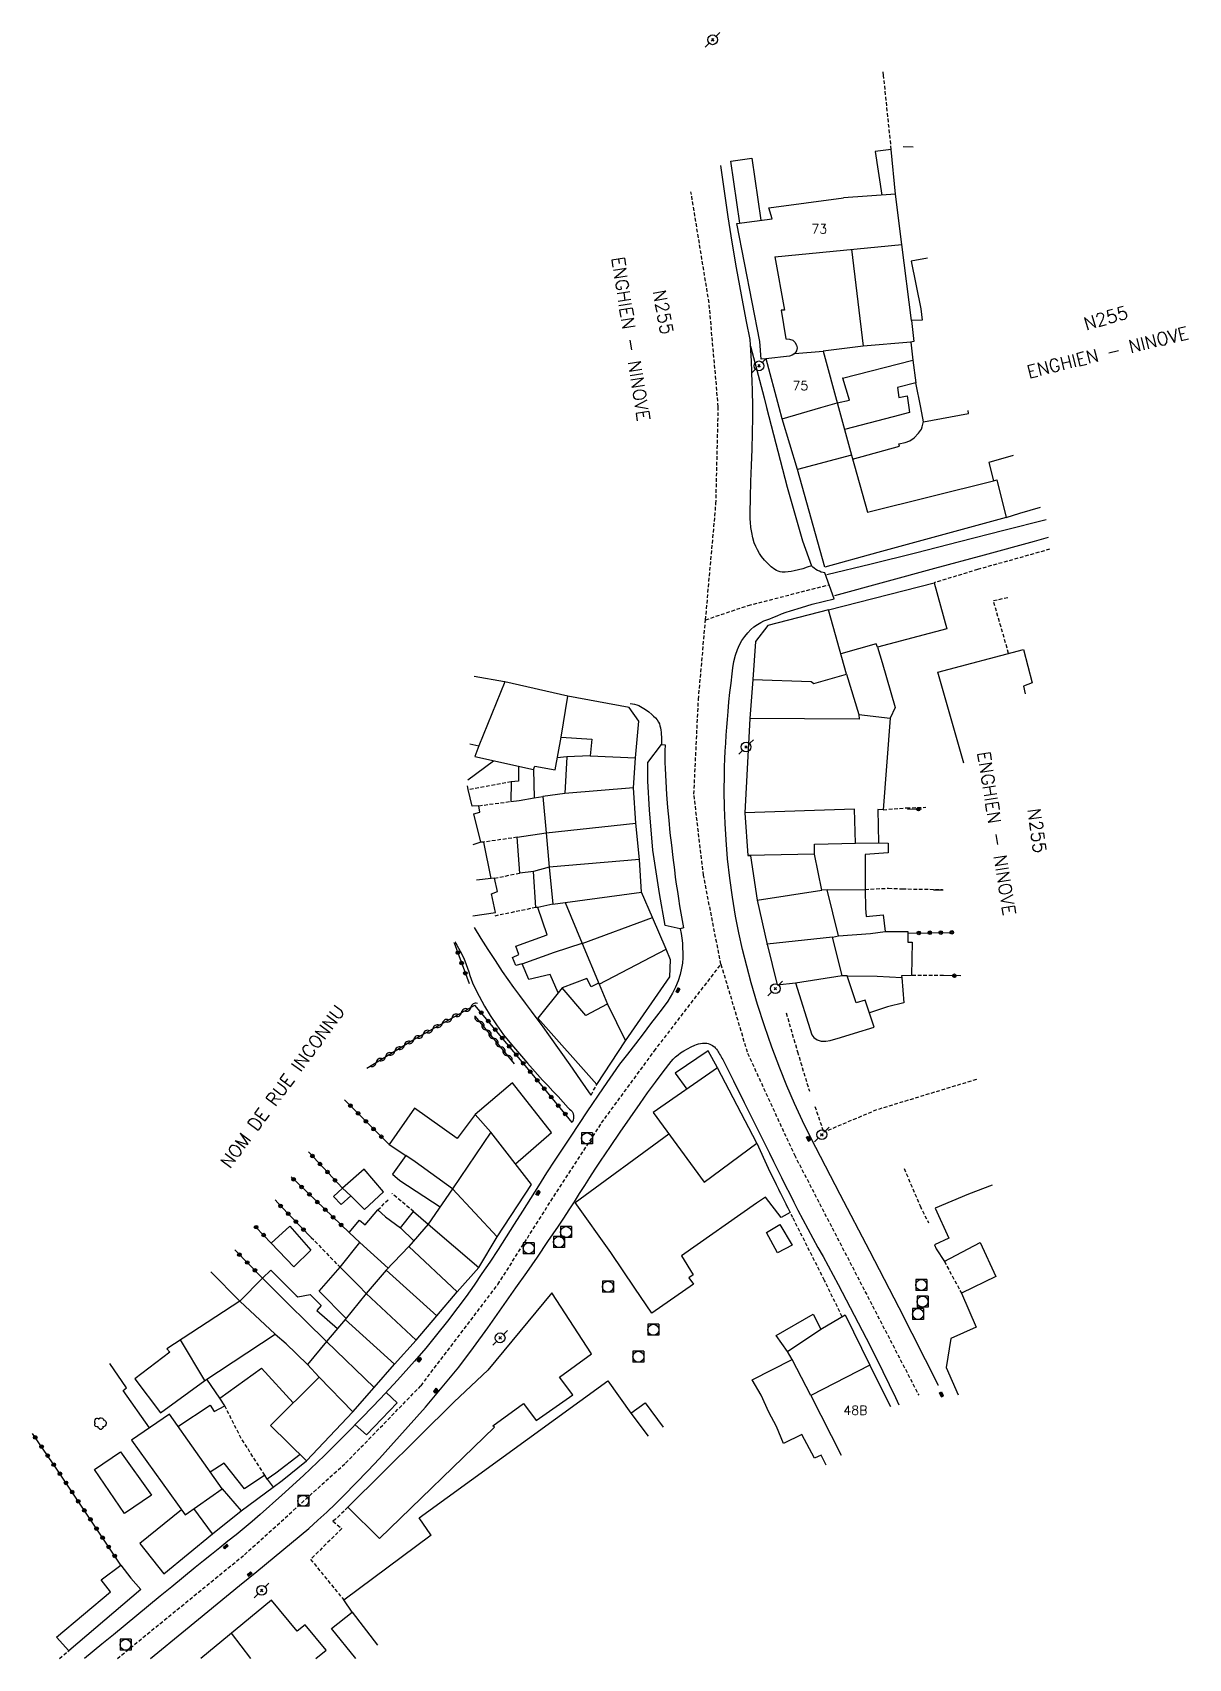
# Model space of a CAD drawing. Header units: millimetres. Extents: x 126393 to 127000, y 154000 to 154456.
# Drawn here: x 126392.5 to 126550.5, y 154000 to 154222.3 of the extents above; entities that cross this region are included whole.
import ezdxf
from ezdxf.enums import TextEntityAlignment as Align

# ---------------------------------------------------------------- set-up
doc = ezdxf.new("R2010")
doc.units = ezdxf.units.MM
doc.linetypes.add('DASHED', pattern=[0.75, 0.5, -0.25])
doc.layers.get('0').update_dxf_attribs({"linetype": 'CONTINUOUS'})
for name, color, linetype in [('W0001', 6, 'DASHED'), ('W0006', 2, 'CONTINUOUS'), ('W0008', 7, 'CONTINUOUS'), ('W0014', 7, 'CONTINUOUS'), ('W0017', 7, 'CONTINUOUS'), ('W0101', 7, 'CONTINUOUS'), ('W0104', 1, 'CONTINUOUS'), ('W0112', 1, 'DASHED'), ('W0300', 7, 'CONTINUOUS'), ('W0310', 3, 'CONTINUOUS'), ('W0323', 7, 'CONTINUOUS'), ('W0401', 7, 'CONTINUOUS'), ('W0420', 7, 'CONTINUOUS'), ('W0473', 7, 'CONTINUOUS'), ('W0515', 5, 'CONTINUOUS'), ('W0989', 7, 'CONTINUOUS'), ('W0990', 7, 'CONTINUOUS'), ('W0991', 7, 'CONTINUOUS'), ('W1102', 7, 'CONTINUOUS')]:
    doc.layers.add(name, color=color, linetype=linetype)
doc.styles.get("Standard").update_dxf_attribs({"font": 'romans.shx', "width": 0.85})

# ---------------------------------------------------------------- blocks, each defined once
blk = doc.blocks.new('T473')
for p, q in [((-0.166667, 0.166667), (0.166667, -0.166667)), ((-0.166667, -0.166667), (0.166667, 0.166667)), ((0.500001, 0.500001), (1.000002, 1.000002)), ((-1.000002, -1.000002), (-0.500001, -0.500001))]:
    blk.add_line(p, q)
blk.add_ellipse((0, 0), major_axis=(0.471405, 0.471405), ratio=1, start_param=5.4977871438, end_param=11.780972451)
blk = doc.blocks.new('T420')
for p, q in [((0.75, 0.75), (-0.75, 0.75)), ((-0.75, 0.75), (-0.75, -0.75)), ((0.75, 0.75), (0.75, -0.75)), ((0.75, -0.75), (-0.75, -0.75))]:
    blk.add_line(p, q)
blk.add_ellipse((0, 0), major_axis=(-0.53, 0.53), ratio=1, start_param=3.926991, end_param=10.210176)
blk = doc.blocks.new('T401')
for p, q in [((-0.3, 0.3), (0, 0.3)), ((-0.3, -0.25), (-0.3, 0.3)), ((-0.3, 0.15), (0, 0.15)), ((-0.3, 0), (0, 0)), ((0, 0.3), (0, -0.25)), ((-0.3, -0.15), (0, -0.15)), ((-0.3, -0.25), (-0.3, -0.3)), ((-0.3, -0.3), (0, -0.3)), ((0, -0.3), (0, -0.25))]:
    blk.add_line(p, q)
blk = doc.blocks.new('T300')
for p, q in [((-0.8, 0.51), (-0.86, 0.34)), ((-0.86, 0.34), (-0.86, 0.17)), ((-0.86, 0.17), (-0.74, 0.06)), ((-0.69, 0.63), (-0.8, 0.51)), ((-0.8, -0.06), (-0.74, 0.06)), ((-0.74, 0.06), (-0.69, 0.11)), ((-0.57, 0.69), (-0.69, 0.63)), ((-0.46, 0.69), (-0.57, 0.69)), ((-0.29, 0.63), (-0.46, 0.69)), ((-0.29, 0.63), (-0.17, 0.74)), ((-0.23, 0.57), (-0.29, 0.63)), ((-0.17, 0.74), (-0.06, 0.8)), ((-0.06, 0.8), (0.06, 0.8)), ((0.06, 0.8), (0.23, 0.74)), ((0.23, 0.74), (0.34, 0.63)), ((0.34, 0.63), (0.4, 0.51)), ((0.46, 0.46), (0.34, 0.46)), ((0.4, 0.51), (0.4, 0.46)), ((0.57, 0.4), (0.46, 0.46)), ((0.57, 0.4), (0.69, 0.29)), ((0.69, 0.29), (0.74, 0.17)), ((0.74, 0.06), (0.69, -0.17)), ((0.74, 0.17), (0.74, 0.06)), ((-0.8, -0.17), (-0.8, -0.06)), ((-0.8, -0.23), (-0.8, -0.17)), ((-0.74, -0.34), (-0.8, -0.23)), ((-0.69, -0.4), (-0.74, -0.34)), ((-0.51, -0.46), (-0.69, -0.4)), ((-0.4, -0.46), (-0.51, -0.46)), ((-0.4, -0.46), (-0.34, -0.46)), ((-0.34, -0.46), (-0.34, -0.4)), ((-0.34, -0.51), (-0.34, -0.46)), ((-0.29, -0.63), (-0.34, -0.51)), ((-0.17, -0.74), (-0.29, -0.63)), ((-0.06, -0.8), (-0.17, -0.74)), ((0.06, -0.8), (-0.06, -0.8)), ((0.17, -0.74), (0.06, -0.8)), ((0.23, -0.69), (0.17, -0.74)), ((0.29, -0.46), (0.23, -0.46)), ((0.29, -0.63), (0.23, -0.69)), ((0.46, -0.4), (0.29, -0.46)), ((0.34, -0.51), (0.29, -0.63)), ((0.34, -0.51), (0.34, -0.46)), ((0.57, -0.34), (0.46, -0.4)), ((0.63, -0.29), (0.57, -0.34)), ((0.69, -0.17), (0.63, -0.29))]:
    blk.add_line(p, q)
blk = doc.blocks.new('t323o')
at = {"color": 0, "linetype": 'Continuous'}
for radius in [0.25, 0.15]:
    blk.add_circle((0, 0), radius, dxfattribs=at)
blk = doc.blocks.new('t310o')
at = {"color": 0, "linetype": 'Continuous'}
for centre, start, end in [((-0.5, 0.38), 216.8699, 323.1304), ((0.5, -0.37), 36.8699, 143.1303)]:
    blk.add_arc(centre, 0.625, start, end, dxfattribs=at)

msp = doc.modelspace()

# ---------------------------------------------------------------- linework, layer by layer
at = {"layer": 'W0001'}
for points in [[(126486.25, 154171), (126486.25, 154171.11), (126484.99, 154185.33), (126482.52, 154200.48)], [(126484.51, 154141.98), (126485.93, 154157.85), (126486.25, 154171)], [(126484.51, 154141.98), (126490.33, 154143.95), (126501.4, 154146.78)], [(126486.61, 154094.9), (126484.23, 154107.06), (126482.92, 154118.16), (126483.54, 154131.11), (126484.51, 154141.98)], [(126404.14, 154000), (126405.31, 154000.96), (126421.51, 154014.19), (126435.33, 154026.72), (126445.63, 154037.29), (126456.14, 154051.14), (126463.78, 154063.17), (126470.3, 154073.21), (126477.51, 154083.04), (126486.61, 154094.9)], [(126486.61, 154094.9), (126490.25, 154082.73), (126496.65, 154068.84), (126513.64, 154035.99)]]:
    msp.add_lwpolyline(points, dxfattribs=at)
at = {"layer": 'W0006'}
for points in [[(126490.64, 154179.41), (126492.52, 154172.33), (126492.86, 154171)], [(126492.86, 154171), (126495.66, 154160.12), (126497.75, 154152.77), (126498.97, 154149.38)], [(126479.01, 154100.21), (126478.21, 154104.59), (126477.32, 154110.49), (126476.87, 154116.03), (126476.63, 154119.94), (126476.61, 154122.46), (126478.49, 154124.96)], [(126481.06, 154099.74), (126479.01, 154100.21)], [(126436.64, 154031.95), (126438.2, 154030.55), (126442.37, 154034.95), (126440.85, 154036.34)]]:
    msp.add_lwpolyline(points, dxfattribs=at)
at = {"layer": 'W0008'}
for points in [[(126490.95, 154171), (126490.95, 154171.85), (126490.94, 154172.7), (126490.92, 154173.54), (126490.9, 154174.39), (126490.85, 154175.88), (126490.78, 154177.36), (126490.7, 154178.84), (126490.59, 154180.32)], [(126498.97, 154149.38), (126498.4, 154149.16), (126497.82, 154148.97), (126497.23, 154148.81), (126496.63, 154148.68), (126496.22, 154148.6), (126495.81, 154148.53), (126495.38, 154148.49), (126494.96, 154148.51), (126494.7, 154148.56), (126494.45, 154148.64), (126494.21, 154148.74), (126493.99, 154148.86), (126493.47, 154149.24), (126493, 154149.67), (126492.57, 154150.13), (126492.17, 154150.63), (126491.86, 154151.07), (126491.59, 154151.53), (126491.36, 154152.02), (126491.16, 154152.52), (126490.96, 154153.2), (126490.82, 154153.9), (126490.72, 154154.6), (126490.65, 154155.31), (126490.62, 154155.73), (126490.6, 154156.15), (126490.6, 154156.58), (126490.61, 154157), (126490.62, 154157.42), (126490.63, 154157.84), (126490.65, 154158.27), (126490.66, 154158.69), (126490.71, 154160.89), (126490.8, 154163.1), (126490.88, 154165.3), (126490.93, 154167.5), (126490.94, 154167.94), (126490.94, 154168.38), (126490.95, 154168.81), (126490.95, 154169.25), (126490.95, 154169.69), (126490.95, 154170.13), (126490.95, 154170.56), (126490.95, 154171)], [(126502.1, 154144.83), (126500.83, 154148.39)], [(126478.49, 154124.96), (126478.98, 154124.88)], [(126478.98, 154124.88), (126478.96, 154124.07), (126478.95, 154123.27), (126478.96, 154122.46), (126478.98, 154121.66), (126479.06, 154119.89), (126479.18, 154118.12), (126479.32, 154116.35), (126479.48, 154114.59), (126479.65, 154112.88), (126479.84, 154111.18), (126480.04, 154109.49), (126480.25, 154107.79), (126480.38, 154106.81), (126480.51, 154105.83), (126480.66, 154104.86), (126480.81, 154103.88), (126480.97, 154102.88), (126481.14, 154101.87), (126481.32, 154100.87), (126481.51, 154099.87)], [(126481.51, 154099.87), (126481.06, 154099.74)]]:
    msp.add_lwpolyline(points, dxfattribs=at)
at = {"layer": 'W0014'}
for points in [[(126490.59, 154180.32), (126490.1, 154182.76), (126489.63, 154185.2), (126489.18, 154187.65), (126488.75, 154190.1), (126488.16, 154193.59), (126487.61, 154197.08), (126487.08, 154200.57), (126486.58, 154204.07)], [(126500.83, 154148.39), (126500.57, 154148.45), (126500.31, 154148.52), (126500.06, 154148.62), (126499.82, 154148.74), (126499.59, 154148.87), (126499.37, 154149.03), (126499.17, 154149.2), (126498.97, 154149.38)], [(126488.16, 154134.59), (126488.24, 154135.44), (126488.38, 154136.29), (126488.6, 154137.13), (126488.89, 154137.94), (126489.16, 154138.55), (126489.48, 154139.14), (126489.86, 154139.7), (126490.28, 154140.22), (126490.68, 154140.64), (126491.12, 154141.01), (126491.59, 154141.34), (126492.08, 154141.64), (126492.47, 154141.84), (126492.88, 154142), (126493.3, 154142.14), (126493.71, 154142.29), (126494.31, 154142.53), (126494.91, 154142.78), (126495.52, 154143.01), (126496.13, 154143.23), (126497.61, 154143.69), (126499.1, 154144.11), (126500.6, 154144.49), (126502.1, 154144.83)], [(126498.88, 154071.17), (126497.74, 154073.51), (126496.65, 154075.88), (126495.62, 154078.28), (126494.65, 154080.7), (126493.57, 154083.58), (126492.57, 154086.49), (126491.63, 154089.42), (126490.76, 154092.38), (126490.14, 154094.63), (126489.57, 154096.9), (126489.06, 154099.18), (126488.61, 154101.47), (126488.18, 154104.07), (126487.82, 154106.68), (126487.53, 154109.29), (126487.31, 154111.91), (126487.17, 154114.13), (126487.1, 154116.35), (126487.07, 154118.57), (126487.09, 154120.79), (126487.12, 154121.88), (126487.15, 154122.96), (126487.2, 154124.05), (126487.26, 154125.13), (126487.33, 154126.22), (126487.41, 154127.3), (126487.49, 154128.38), (126487.58, 154129.46), (126487.7, 154130.75), (126487.83, 154132.03), (126487.99, 154133.31), (126488.16, 154134.59)], [(126474.22, 154130.53), (126474.52, 154130.5), (126474.82, 154130.44), (126475.11, 154130.36), (126475.39, 154130.25), (126475.87, 154130.01), (126476.32, 154129.72), (126476.75, 154129.4), (126477.15, 154129.06), (126477.41, 154128.83), (126477.66, 154128.58), (126477.9, 154128.31), (126478.09, 154128.01), (126478.2, 154127.75), (126478.28, 154127.47), (126478.34, 154127.2), (126478.38, 154126.92), (126478.43, 154126.61), (126478.46, 154126.29), (126478.47, 154125.97), (126478.49, 154125.65), (126478.49, 154125.48), (126478.49, 154125.31), (126478.49, 154125.13), (126478.49, 154124.96)], [(126481.06, 154099.74), (126481.18, 154099.1), (126481.28, 154098.45), (126481.34, 154097.8), (126481.38, 154097.15), (126481.4, 154096.45), (126481.39, 154095.76), (126481.35, 154095.06), (126481.24, 154094.37), (126481.03, 154093.48), (126480.75, 154092.62), (126480.41, 154091.78), (126480.01, 154090.97), (126479.35, 154089.86), (126478.59, 154088.81), (126477.79, 154087.79), (126477.01, 154086.77), (126475.97, 154085.38), (126474.92, 154084), (126473.85, 154082.62), (126472.77, 154081.26)], [(126479.8, 154081.61), (126480.1, 154081.93), (126480.42, 154082.23), (126480.75, 154082.52), (126481.1, 154082.78), (126481.56, 154083.08), (126482.04, 154083.36), (126482.53, 154083.61), (126483.04, 154083.83), (126483.29, 154083.92), (126483.56, 154084.01), (126483.83, 154084.07), (126484.11, 154084.11), (126484.3, 154084.12), (126484.49, 154084.11), (126484.68, 154084.09), (126484.87, 154084.05), (126485.08, 154083.98), (126485.28, 154083.9), (126485.46, 154083.8), (126485.64, 154083.67), (126485.75, 154083.59), (126485.84, 154083.48), (126485.93, 154083.38), (126486.02, 154083.27), (126486.13, 154083.11), (126486.23, 154082.94), (126486.33, 154082.78), (126486.43, 154082.61), (126486.54, 154082.42), (126486.64, 154082.24), (126486.75, 154082.05), (126486.85, 154081.87)], [(126472.77, 154081.26), (126470.52, 154077.99), (126468.3, 154074.71), (126466.09, 154071.41), (126463.91, 154068.11), (126462.78, 154066.37), (126461.68, 154064.63), (126460.58, 154062.89), (126459.48, 154061.14), (126458.38, 154059.39), (126457.28, 154057.65), (126456.16, 154055.91), (126455.02, 154054.19), (126453.96, 154052.61), (126452.88, 154051.05), (126451.79, 154049.49), (126450.66, 154047.96), (126449.23, 154046.09), (126447.76, 154044.25), (126446.27, 154042.43), (126444.74, 154040.65), (126442.43, 154038.06), (126440.09, 154035.53), (126437.69, 154033.03), (126435.26, 154030.57), (126432.43, 154027.77), (126429.55, 154025.03), (126426.62, 154022.33), (126423.65, 154019.68), (126422.56, 154018.74), (126421.47, 154017.82), (126420.36, 154016.92), (126419.25, 154016.02), (126418.13, 154015.13), (126417.01, 154014.23), (126415.9, 154013.34), (126414.79, 154012.43), (126413.19, 154011.12), (126411.59, 154009.81), (126410, 154008.5), (126408.4, 154007.18), (126406.81, 154005.87), (126405.21, 154004.56), (126403.62, 154003.25), (126402.02, 154001.94), (126399.64, 154000)], [(126430.31, 154017.79), (126431.53, 154018.89), (126432.74, 154020), (126433.93, 154021.14), (126435.1, 154022.29), (126436.74, 154023.95), (126438.36, 154025.63), (126439.95, 154027.34), (126441.52, 154029.06), (126443.89, 154031.7), (126446.24, 154034.37), (126448.54, 154037.07), (126450.78, 154039.83), (126452.81, 154042.49), (126454.77, 154045.2), (126456.69, 154047.94), (126458.6, 154050.68), (126460.07, 154052.77), (126461.53, 154054.87), (126462.98, 154056.98), (126464.4, 154059.1), (126465.14, 154060.2), (126465.86, 154061.31), (126466.58, 154062.42), (126467.29, 154063.54), (126468, 154064.65), (126468.72, 154065.76), (126469.44, 154066.87), (126470.17, 154067.98), (126471.5, 154069.97), (126472.84, 154071.95), (126474.19, 154073.92), (126475.57, 154075.88), (126476.6, 154077.33), (126477.66, 154078.77), (126478.72, 154080.19), (126479.8, 154081.61)], [(126486.85, 154081.87), (126488.31, 154078.95), (126489.78, 154076.02), (126491.25, 154073.1), (126492.71, 154070.17), (126493.26, 154069.06), (126493.81, 154067.95), (126494.36, 154066.84), (126494.9, 154065.73), (126495.45, 154064.61), (126496.01, 154063.5), (126496.57, 154062.4), (126497.13, 154061.3), (126497.8, 154060.01), (126498.49, 154058.74), (126499.17, 154057.47), (126499.87, 154056.2), (126500.56, 154054.93), (126501.26, 154053.66), (126501.95, 154052.39), (126502.63, 154051.11), (126503.73, 154049.03), (126504.83, 154046.94), (126505.92, 154044.84), (126507.01, 154042.75)], [(126516.34, 154037.3), (126516.34, 154037.3), (126510.97, 154047.95), (126506.94, 154055.69), (126502.91, 154063.43), (126498.88, 154071.17)], [(126507.01, 154042.75), (126508.73, 154039.21), (126510.47, 154035.68), (126510.94, 154034.68)], [(126408.68, 154000), (126413.46, 154003.91), (126420.83, 154009.96), (126423.2, 154011.91), (126425.57, 154013.87), (126427.94, 154015.83), (126430.31, 154017.79)]]:
    msp.add_lwpolyline(points, dxfattribs=at)
at = {"layer": 'W0017'}
for points in [[(126501.1, 154148.18), (126507.15, 154149.64), (126513.19, 154151.14), (126519.23, 154152.68), (126525.25, 154154.25), (126531.05, 154155.71)], [(126531.34, 154153.23), (126529.42, 154152.7), (126522.6, 154150.84), (126515.78, 154148.98), (126508.96, 154147.12), (126502.14, 154145.26)], [(126450.25, 154097.97), (126450.52, 154097.53), (126450.99, 154096.69), (126451.42, 154095.84), (126451.63, 154095.35), (126451.82, 154094.86), (126451.99, 154094.36), (126452.16, 154093.86), (126452.32, 154093.36), (126452.49, 154092.86), (126452.68, 154092.37), (126452.9, 154091.88), (126453.57, 154090.52), (126454.31, 154089.19), (126455.09, 154087.89), (126455.93, 154086.62), (126456.92, 154085.26), (126457.98, 154083.94), (126459.07, 154082.66), (126460.16, 154081.38), (126460.85, 154080.6), (126461.54, 154079.83), (126462.24, 154079.07), (126462.95, 154078.31), (126463.65, 154077.56), (126464.36, 154076.8), (126465.06, 154076.04), (126465.75, 154075.27), (126465.92, 154075.1), (126466.11, 154074.94), (126466.29, 154074.75), (126466.4, 154074.52), (126466.47, 154074.2), (126466.47, 154073.88), (126466.41, 154073.57), (126466.29, 154073.27)], [(126468.86, 154077.02), (126467.43, 154079.09), (126465.99, 154081.15), (126464.55, 154083.2), (126463.09, 154085.25), (126462.31, 154086.34), (126461.51, 154087.42), (126460.71, 154088.49), (126459.91, 154089.57), (126459.11, 154090.65), (126458.32, 154091.73), (126457.54, 154092.82), (126456.78, 154093.92), (126455.79, 154095.4), (126454.82, 154096.9), (126453.87, 154098.4), (126452.95, 154099.93)]]:
    msp.add_lwpolyline(points, dxfattribs=at)
at = {"layer": 'W0101'}
for points in [[(126493.97, 154191.59), (126511.31, 154193.31), (126510.47, 154200.15), (126503.38, 154199.66)], [(126488.78, 154196.14), (126493.59, 154196.82), (126493.16, 154198.29), (126503.38, 154199.66)], [(126494.57, 154171), (126492.78, 154177.68), (126492.77, 154177.66), (126492.13, 154177.61), (126491.93, 154180.03), (126488.78, 154196.14)], [(126493.97, 154191.59), (126493.96, 154191.59), (126495.28, 154184.31), (126494.86, 154184.31), (126494.86, 154184.33), (126495.5, 154180.41), (126496, 154180.36), (126496.45, 154180.19), (126496.71, 154179.94), (126496.95, 154179.55), (126497.05, 154179.16), (126496.96, 154178.74), (126496.72, 154178.37), (126496.72, 154178.39), (126500.59, 154178.71)], [(126500.59, 154178.71), (126502.69, 154171)], [(126494.98, 154169.47), (126494.57, 154171)], [(126500.8, 154149.2), (126497.07, 154162.52), (126494.98, 154169.47)], [(126502.69, 154171), (126504.46, 154164.48), (126506.66, 154156.71), (126506.64, 154156.71), (126523.85, 154160.97), (126524.33, 154161.1), (126525.6, 154155.96), (126508.04, 154151.17), (126500.8, 154149.2)], [(126501.33, 154143.34), (126493.02, 154141.23), (126491.32, 154139.04), (126490.99, 154133.84)], [(126490.99, 154133.84), (126498.96, 154133.57), (126499.32, 154133.28), (126503.79, 154134.55), (126501.33, 154143.34)], [(126465.68, 154131.53), (126457.06, 154133.49), (126457.05, 154133.49), (126452.91, 154134.24)], [(126477.27, 154101.27), (126475.78, 154104.77), (126475.48, 154109.22), (126474.98, 154114.2), (126474.66, 154119), (126474.94, 154123.1), (126475.41, 154128.11), (126474.06, 154129.99), (126465.68, 154131.53)], [(126452.32, 154125.03), (126453.52, 154124.78), (126452.98, 154123.3), (126460.98, 154121.5), (126461.17, 154121.97), (126463.96, 154121.47), (126464.76, 154125.95), (126468.98, 154125.65), (126468.75, 154123.39), (126465.55, 154123.24), (126465.3, 154118.24), (126465.3, 154118.25), (126462.27, 154117.82), (126462.72, 154112.87), (126463.12, 154108.19), (126463.62, 154103.11), (126465.33, 154103.33), (126467.66, 154097.72)], [(126494.31, 154092.07), (126496.78, 154092.36), (126499.05, 154085.27), (126499.31, 154084.87), (126499.78, 154084.58), (126500.33, 154084.39), (126500.96, 154084.37), (126501.55, 154084.47), (126502.94, 154084.87), (126504.88, 154085.47), (126507.54, 154086.31), (126506.32, 154089.98), (126505.09, 154089.62), (126503.86, 154093.31), (126503.2, 154093.33), (126503.2, 154093.34), (126501.86, 154098.61), (126502.67, 154098.8), (126501.13, 154105.09), (126500.42, 154105.03), (126499.41, 154109.94), (126499.39, 154111.33), (126505.02, 154111.44), (126504.86, 154116.08), (126489.89, 154115.58)], [(126489.89, 154115.58), (126490.29, 154109.76), (126490.67, 154109.71), (126491.55, 154103.64), (126491.55, 154103.65), (126492.91, 154097.62), (126492.91, 154097.64), (126494.31, 154092.07)], [(126479.11, 154096.96), (126477.27, 154101.27)], [(126467.66, 154097.72), (126469.96, 154092.18)], [(126473.56, 154084.41), (126479.62, 154093.18), (126479.73, 154095.52), (126479.11, 154096.96)], [(126469.96, 154092.18), (126471.09, 154089.44), (126471.08, 154089.44)], [(126471.09, 154089.44), (126473.56, 154084.41)], [(126486.15, 154080.72), (126477.36, 154074.62), (126484.32, 154065.11), (126491.5, 154070.45)], [(126491.5, 154070.45), (126486.15, 154080.72)], [(126460.73, 154064.79), (126455.18, 154071.96), (126449.95, 154064.21), (126446.61, 154059.38), (126443.96, 154056.3), (126440.87, 154053.09), (126438.15, 154049.89), (126435.27, 154046.36), (126432.73, 154043.35), (126430.11, 154040.19), (126431.72, 154038.46), (126425.07, 154031.85), (126430, 154027.02)], [(126430, 154027.02), (126436.32, 154033.7), (126439.22, 154037.04), (126442.02, 154040.25), (126444.96, 154043.52), (126447.79, 154046.82), (126450.56, 154050.14), (126453.53, 154053.45), (126456.05, 154057.62), (126460.73, 154064.79)], [(126498.91, 154035.93), (126496.36, 154040.89), (126495.73, 154041.98), (126500.28, 154045.02), (126500.27, 154045.02), (126500.28, 154045.02), (126503.61, 154046.96), (126506.95, 154040.08)], [(126509.81, 154034.4), (126506.95, 154040.08)], [(126498.91, 154035.93), (126503.04, 154027.78)], [(126425.22, 154007.99), (126415.53, 154000)], [(126431.27, 154000), (126432.67, 154001.15), (126429.8, 154004.59), (126428.69, 154003.73), (126425.22, 154007.99)]]:
    msp.add_lwpolyline(points, dxfattribs=at)
for points in [[(126410.05, 154033.58), (126416.11, 154037.99), (126425.7, 154044.33), (126420.89, 154048.84), (126410.89, 154042.33), (126411.29, 154041.88), (126406.51, 154038.23)], [(126406.06, 154029.84), (126413.39, 154019.65), (126418.45, 154023.19), (126411.24, 154033.38)]]:
    msp.add_lwpolyline(points, close=True, dxfattribs=at)
at = {"layer": 'W0104'}
for points in [[(126489.18, 154196.2), (126487.96, 154204.68), (126490.82, 154205.11), (126492.05, 154196.6)], [(126510.47, 154200.15), (126509.89, 154206.28), (126507.67, 154205.99), (126508.58, 154200.02)], [(126514.86, 154191.42), (126512.62, 154191.01), (126513.91, 154184.48), (126514.12, 154182.95), (126512.66, 154182.9), (126511.31, 154193.31)], [(126504.47, 154192.63), (126506.04, 154179.37), (126500.59, 154178.71)], [(126512.66, 154182.9), (126512.95, 154180.04), (126512.52, 154179.93), (126512.54, 154179.93), (126512.84, 154177.46), (126513.23, 154174.4), (126510.73, 154173.74), (126510.92, 154172.36), (126512.08, 154172.61), (126512.31, 154171)], [(126512.54, 154179.93), (126506.04, 154179.37)], [(126502.51, 154171.64), (126504.19, 154172.02), (126503.25, 154175.01), (126503.24, 154175.01), (126512.84, 154177.46)], [(126513.91, 154171), (126513.23, 154174.4)], [(126512.31, 154171), (126512.4, 154170.33), (126510.13, 154169.75), (126503.51, 154167.99)], [(126504.61, 154163.96), (126511.03, 154165.73), (126510.94, 154166.03), (126511.77, 154166.23), (126512.41, 154166.45), (126513, 154166.88), (126513.62, 154167.51), (126514.02, 154168.05), (126514.12, 154168.36), (126514.3, 154169.08), (126514.3, 154169.07), (126520.45, 154170.21), (126520.4, 154170.62)], [(126514.3, 154169.07), (126513.91, 154171)], [(126526.53, 154164.44), (126523.2, 154163.51), (126523.85, 154160.97)], [(126525.6, 154155.96), (126527.47, 154156.58), (126530.29, 154157.38)], [(126501.33, 154143.34), (126515.77, 154147.06), (126517.48, 154140.75), (126508.02, 154138.25), (126508.66, 154136.14), (126510.42, 154130), (126509.72, 154128.55), (126508.79, 154116.03), (126508.06, 154116.06), (126508.15, 154111.48), (126509.47, 154111.44), (126509.48, 154110.13), (126506.32, 154109.91), (126506.32, 154105.13), (126506.31, 154105.14), (126506.36, 154102.55), (126506.48, 154101.42), (126508.79, 154101.66), (126509.05, 154099.4), (126512.17, 154099.4), (126512.17, 154097.93), (126512.75, 154097.9), (126512.67, 154093.35), (126511.28, 154093.33), (126511.32, 154093.08), (126511.61, 154089.62), (126509.39, 154089.09), (126506.9, 154088.25)], [(126508.02, 154138.25), (126507.84, 154138.72), (126503.01, 154137.34)], [(126519.82, 154122.4), (126516.23, 154134.81), (126527.96, 154137.94), (126529.13, 154133.36), (126527.94, 154132.93), (126528.2, 154131.85)], [(126490.99, 154133.84), (126490.56, 154128.48), (126489.89, 154115.58)], [(126503.79, 154134.55), (126505.46, 154129.02), (126509.72, 154128.55)], [(126505.46, 154129.02), (126505.5, 154128.41), (126490.56, 154128.48)], [(126452.01, 154120.13), (126455.53, 154122.73)], [(126465.55, 154123.24), (126464.25, 154123.11)], [(126458.97, 154121.96), (126458.95, 154119.94), (126457.96, 154119.82), (126457.91, 154117.16), (126459.04, 154117.29), (126461.11, 154117.63), (126462.27, 154117.82)], [(126460.98, 154121.5), (126461.11, 154117.63)], [(126452.72, 154101.52), (126455.79, 154101.99), (126455.26, 154104.53), (126456.07, 154104.86), (126455.67, 154106.67), (126455.2, 154106.64), (126454.23, 154111.6), (126453.79, 154111.59), (126452.84, 154115.44), (126453.66, 154115.7), (126453.52, 154116.56), (126452.64, 154116.51), (126452.08, 154118.77), (126451.96, 154119.31)], [(126453.79, 154111.59), (126452.7, 154111.22)], [(126464.35, 154090.98), (126463.29, 154093.52), (126460.36, 154092.8), (126459.45, 154094.95), (126458.59, 154094.71), (126458.12, 154095.83), (126459, 154096.24), (126458.58, 154097.38), (126462.88, 154098.9), (126462.87, 154098.9), (126461.57, 154102.67), (126461.32, 154102.66), (126461.01, 154107.57), (126459.15, 154107.36), (126458.78, 154112.26), (126462.72, 154112.87)], [(126505.02, 154111.44), (126508.15, 154111.48)], [(126455.2, 154106.64), (126453.19, 154106.38)], [(126463.12, 154108.19), (126461.01, 154107.57)], [(126501.13, 154105.09), (126506.31, 154105.14)], [(126463.62, 154103.11), (126461.57, 154102.67)], [(126459.45, 154094.95), (126463.88, 154096.54), (126467.63, 154097.79)], [(126502.67, 154098.8), (126507.03, 154099.1), (126509.05, 154099.4)], [(126503.86, 154093.31), (126507.96, 154093.27), (126507.95, 154093.27), (126511.32, 154093.08)], [(126471.08, 154089.44), (126468.15, 154087.91), (126468.14, 154087.91), (126464.91, 154091.69), (126461.59, 154087.54), (126469.66, 154078.48)], [(126469.9, 154092.32), (126468.89, 154091.83), (126468.29, 154092.96), (126464.91, 154091.69)], [(126469.66, 154078.48), (126473.56, 154084.41)], [(126486.15, 154080.72), (126484.88, 154083.08), (126480.37, 154080.03), (126481.96, 154077.81)], [(126458.54, 154067.62), (126463.48, 154071.88), (126458.15, 154078.71), (126453.04, 154074.38), (126450.57, 154071.06), (126444.73, 154075.22), (126441.27, 154070.25), (126443.57, 154068.74), (126441.74, 154066.19), (126442.74, 154065.36), (126448.23, 154061.72)], [(126453.04, 154074.38), (126455.18, 154071.96)], [(126491.5, 154070.45), (126493.07, 154067.04), (126494.15, 154064.79), (126496.07, 154060.95), (126496.06, 154060.95), (126494.83, 154060.27), (126492.68, 154063.06), (126491.49, 154062.24), (126481.22, 154055.04), (126482.83, 154052.44), (126482.23, 154052.03), (126482.85, 154051.15), (126477.18, 154047.22), (126474.85, 154050.6), (126471.57, 154055.48), (126466.68, 154062.33), (126479.48, 154071.72)], [(126449.95, 154064.21), (126444.85, 154067.87), (126443.57, 154068.74)], [(126523.69, 154064.71), (126520.46, 154063.47), (126515.89, 154061.57), (126517.75, 154057.44), (126515.8, 154056.54), (126516.01, 154056), (126517.14, 154054.28), (126517.13, 154054.28), (126522.03, 154056.88), (126522.02, 154056.88), (126524.17, 154052.2), (126519.47, 154049.96), (126521.51, 154045.3), (126518.01, 154043.73), (126517.4, 154039.77), (126519.04, 154036.06)], [(126436.03, 154063.24), (126434.89, 154064.29)], [(126435.38, 154046.49), (126431.7, 154050.2), (126434.57, 154053.47), (126437.28, 154056.88), (126435.79, 154058.23), (126437.23, 154059.92), (126438.01, 154059.3), (126439.72, 154061.31), (126440.78, 154060.36), (126442.81, 154058.88), (126444.62, 154061.08), (126446.61, 154059.38)], [(126442.81, 154058.88), (126444.64, 154057.09)], [(126437.28, 154056.88), (126437.27, 154056.87), (126441.12, 154053.35)], [(126438.15, 154049.89), (126437.08, 154050.98), (126434.57, 154053.47)], [(126416.91, 154052.87), (126420.89, 154048.84), (126423.98, 154052), (126425.09, 154053.06), (126428.57, 154049.6), (126428.79, 154049.45), (126430.5, 154049.76), (126431.98, 154048.26), (126431.38, 154047.59), (126434.21, 154045.1)], [(126432.73, 154043.35), (126429.87, 154046.11), (126427.64, 154048.29), (126423.98, 154052)], [(126495.73, 154041.98), (126494.18, 154044.17), (126499.21, 154047.09), (126500.27, 154045.02)], [(126425.7, 154044.33), (126427.18, 154043.08), (126427.17, 154043.08), (126430.11, 154040.19)], [(126408.52, 154031.52), (126404.95, 154036.64), (126405.37, 154036.99), (126403.09, 154040.33)], [(126501.01, 154026.42), (126500.32, 154027.81), (126499.41, 154027.38), (126497.66, 154030.63), (126497.66, 154030.62), (126495.15, 154029.38), (126494.21, 154031.69), (126493.16, 154033.65), (126492.11, 154035.98), (126490.9, 154038.07), (126496.36, 154040.89)], [(126412.42, 154031.7), (126416.8, 154034.61), (126417.37, 154033.74), (126418.81, 154034.52), (126418.15, 154035.58), (126423.83, 154039.68), (126428.16, 154034.93)], [(126418.15, 154035.58), (126416.37, 154038.17)], [(126436.74, 154000), (126433.38, 154004.08), (126436.24, 154006.34), (126435.06, 154008.01), (126447, 154016.9), (126446.98, 154016.91), (126445.36, 154019.23), (126471.15, 154037.95), (126474.29, 154033.52), (126476.26, 154034.95), (126478.73, 154031.64)], [(126474.29, 154033.52), (126476.67, 154030.38)], [(126412.9, 154020.33), (126407.2, 154015.72), (126410.47, 154011.57), (126417.14, 154017.02), (126417.13, 154017.02), (126421.06, 154020.19), (126425.41, 154023.43), (126426.65, 154024.33), (126430, 154027.02)], [(126429.12, 154027.88), (126425.78, 154025.34), (126424.6, 154024.52), (126424.28, 154025.06), (126421.53, 154023.2), (126418.75, 154026.68), (126416.83, 154025.48)], [(126424.6, 154024.52), (126425.41, 154023.43)], [(126418.45, 154023.19), (126421.06, 154020.19)], [(126417.13, 154017.02), (126414.58, 154020.48)], [(126436.24, 154006.34), (126439.7, 154001.84)]]:
    msp.add_lwpolyline(points, dxfattribs=at)
for points in [[(126440.51, 154063.8), (126437.84, 154066.91), (126434.89, 154064.29), (126433.69, 154063.13), (126434.72, 154062.05), (126436.04, 154063.24), (126436.03, 154063.24), (126437.92, 154061.39)], [(126430.56, 154055.8), (126428.23, 154053.53), (126425.16, 154056.79), (126427.69, 154059.1)], [(126494.34, 154055.44), (126492.83, 154058.25), (126494.68, 154059.34), (126496.34, 154056.51)], [(126463.5, 154049.97), (126454.78, 154039.39), (126450.14, 154035.07), (126435.65, 154020.67), (126439.95, 154016.41), (126455.66, 154031.62), (126455.46, 154031.82), (126459.62, 154034.87), (126461.37, 154032.51), (126466.38, 154036.04), (126464.54, 154038.46), (126468.94, 154041.63)], [(126407.33, 154009.41), (126397.49, 154001.06), (126395.82, 154002.91), (126403.22, 154009.1), (126401.9, 154010.73), (126404.62, 154012.77), (126405.97, 154010.98)]]:
    msp.add_lwpolyline(points, close=True, dxfattribs=at)
at = {"layer": 'W0112'}
for points in [[(126509.89, 154206.28), (126508.84, 154216.4), (126508.79, 154216.91)], [(126531.53, 154151.62), (126521.66, 154148.85), (126521.68, 154148.85), (126515.77, 154147.06)], [(126525.91, 154137.39), (126523.85, 154144.62), (126525.94, 154145.06)], [(126457.96, 154119.82), (126452.08, 154118.77)], [(126453.52, 154116.56), (126457.91, 154117.16)], [(126508.79, 154116.03), (126511.98, 154116.28), (126514.61, 154116.36)], [(126458.78, 154112.26), (126454.23, 154111.6)], [(126455.67, 154106.67), (126459.15, 154107.36)], [(126506.31, 154105.14), (126509.51, 154105.3), (126511.41, 154105.2), (126516.9, 154105.12)], [(126461.32, 154102.66), (126455.71, 154101.49)], [(126517.01, 154093.36), (126512.67, 154093.35)], [(126495.53, 154088.25), (126497.07, 154082.94), (126498.7, 154077.54)], [(126468.86, 154077.02), (126469.66, 154078.48)], [(126521.52, 154079.15), (126507.88, 154074.99), (126500.65, 154071.94)], [(126499.45, 154075.46), (126500.65, 154071.94)], [(126511.65, 154066.97), (126513.82, 154061.87), (126514.97, 154059.54)], [(126503.18, 154046.71), (126500.76, 154051.69), (126496.43, 154060.26), (126494.21, 154064.73)], [(126439.72, 154061.31), (126441.3, 154062.85)], [(126444.62, 154061.08), (126441.67, 154063.55)], [(126430.62, 154057.57), (126434.57, 154053.47)], [(126517.14, 154054.28), (126519.47, 154049.96)], [(126424.28, 154025.06), (126421.07, 154030.08), (126418.81, 154034.52)], [(126435.65, 154020.67), (126433.9, 154019.01), (126433.59, 154018.75), (126434.81, 154017.77), (126430.54, 154013.55)], [(126430.54, 154013.55), (126435.06, 154008.01)], [(126396.23, 154000), (126397.49, 154001.06)]]:
    msp.add_lwpolyline(points, dxfattribs=at)
at = {"layer": 'W0310'}
for points in [[(126515.66, 154105.07), (126516.97, 154105.07)], [(126438.21, 154080.69), (126444.35, 154084.41), (126452.99, 154089.33)], [(126458.4, 154081.29), (126453.06, 154087.76)]]:
    msp.add_lwpolyline(points, dxfattribs=at)
at = {"layer": 'W0323'}
for points in [[(126511.51, 154206.68), (126512.86, 154206.62)], [(126514.04, 154116.12), (126512.1, 154116.04)], [(126450.13, 154097.8), (126450.17, 154097.82), (126452.2, 154092.25)], [(126512.15, 154099.17), (126518.18, 154099.26)], [(126519.4, 154093.3), (126517.01, 154093.36)], [(126466.29, 154073.27), (126461.94, 154078.54), (126452.99, 154089.33)], [(126441.27, 154070.25), (126435.19, 154076.35)], [(126434.89, 154064.29), (126430.25, 154069.27)], [(126427.87, 154065.84), (126435.79, 154058.23)], [(126430.62, 154057.57), (126426.44, 154061.86), (126425.68, 154062.7)], [(126423.08, 154058.98), (126425.16, 154056.79)], [(126423.98, 154052), (126420.19, 154055.84)], [(126404.62, 154012.77), (126396.04, 154025.62), (126392.54, 154030.77)]]:
    msp.add_lwpolyline(points, dxfattribs=at)
at = {"layer": 'W0515'}
msp.add_lwpolyline([(126405.09, 154019.83), (126401.02, 154025.83), (126404.55, 154028.26), (126408.79, 154022.34)], close=True, dxfattribs=at)
at = {"layer": 'W1102'}
for points in [[(126496.72, 154178.37), (126496.35, 154178.15), (126495.99, 154178.03), (126492.77, 154177.66)], [(126500.28, 154171), (126502.51, 154171.64)], [(126494.98, 154169.47), (126500.28, 154171)], [(126504.46, 154164.48), (126497.07, 154162.52)], [(126457.06, 154133.49), (126453.52, 154124.78)], [(126464.76, 154125.95), (126465.68, 154131.53)], [(126468.75, 154123.39), (126474.94, 154123.1)], [(126474.66, 154119), (126465.3, 154118.25)], [(126462.72, 154112.87), (126474.98, 154114.2)], [(126475.48, 154109.22), (126463.12, 154108.19)], [(126499.41, 154109.94), (126490.29, 154109.76)], [(126465.33, 154103.33), (126475.78, 154104.77)], [(126491.55, 154103.65), (126500.42, 154105.03)], [(126467.66, 154097.72), (126477.27, 154101.27)], [(126501.86, 154098.61), (126492.91, 154097.64)], [(126469.96, 154092.18), (126479.11, 154096.96)], [(126496.78, 154092.36), (126503.2, 154093.34)], [(126449.95, 154064.21), (126456.05, 154057.62)], [(126446.61, 154059.38), (126453.53, 154053.45)], [(126450.56, 154050.14), (126443.96, 154056.3)], [(126440.87, 154053.09), (126447.79, 154046.82)], [(126444.96, 154043.52), (126438.15, 154049.89)], [(126435.27, 154046.36), (126442.02, 154040.25)], [(126416.11, 154037.99), (126412.76, 154043.55)], [(126439.22, 154037.04), (126432.73, 154043.35)], [(126506.95, 154040.08), (126498.91, 154035.93)], [(126431.72, 154038.46), (126436.32, 154033.7)], [(126422.37, 154000), (126419.75, 154003.48)]]:
    msp.add_lwpolyline(points, dxfattribs=at)

# ---------------------------------------------------------------- block references
at = {"layer": 'W0300'}
msp.add_blockref('T300', (126401.86, 154032.11), dxfattribs=at)
at = {"layer": 'W0310'}
for p, rotation in [((126451.15, 154088.28), 29.60194588313906), ((126452.46, 154089.02), 29.60194588313906), ((126447.24, 154086.06), 29.60194588313906), ((126448.54, 154086.8), 29.60194588313906), ((126449.85, 154087.54), 29.60194588313906), ((126453.63, 154087.07), 129.541589476384), ((126454.58, 154085.91), 129.541589476384), ((126443.34, 154083.81), 31.24084706627703), ((126444.63, 154084.58), 29.60194588313906), ((126445.93, 154085.32), 29.60194588313906), ((126455.54, 154084.76), 129.541589476384), ((126456.49, 154083.6), 129.541589476384), ((126439.5, 154081.47), 31.24084706627703), ((126440.78, 154082.25), 31.24084706627703), ((126442.06, 154083.03), 31.24084706627703), ((126457.45, 154082.44), 129.541589476384)]:
    msp.add_blockref('t310o', p, dxfattribs=dict(at, rotation=rotation))
at = {"layer": 'W0323'}
for p, rotation in [((126513.59, 154116.1), 182.3553111320033), ((126513.65, 154099.19), 0.8863765443710728), ((126515.15, 154099.21), 0.8863765443710728), ((126516.65, 154099.24), 0.8863765443710728), ((126518.15, 154099.26), 0.8863765443710728), ((126450.66, 154096.48), 290.0764139722338), ((126451.17, 154095.07), 290.0764139722338), ((126451.69, 154093.66), 290.0764139722338), ((126518.51, 154093.32), 178.69944696238), ((126453.85, 154088.29), 129.6783578660405), ((126454.81, 154087.14), 129.6783578660405), ((126455.77, 154085.98), 129.6783578660405), ((126456.72, 154084.83), 129.6783578660405), ((126457.68, 154083.67), 129.6783578660405), ((126458.64, 154082.52), 129.6783578660405), ((126459.6, 154081.36), 129.6783578660405), ((126460.55, 154080.21), 129.6783578660405), ((126461.51, 154079.05), 129.6783578660405), ((126462.47, 154077.9), 129.5124429398296), ((126435.98, 154075.56), 134.8608202425923), ((126463.42, 154076.74), 129.5124429398296), ((126464.38, 154075.58), 129.5124429398296), ((126437.04, 154074.5), 134.8608202425923), ((126438.09, 154073.44), 134.8608202425923), ((126465.33, 154074.43), 129.5124429398296), ((126439.15, 154072.37), 134.8608202425923), ((126440.21, 154071.31), 134.8608202425923), ((126430.8, 154068.68), 132.947472419184), ((126431.83, 154067.58), 132.947472419184), ((126432.85, 154066.48), 132.947472419184), ((126428.22, 154065.51), 316.1266321347233), ((126429.3, 154064.47), 316.1266321347233), ((126433.87, 154065.38), 132.947472419184), ((126426.43, 154061.87), 132.0292157763932), ((126430.38, 154063.43), 316.1266321347233), ((126431.46, 154062.39), 316.1266321347233), ((126427.48, 154060.79), 134.2829946174316), ((126428.53, 154059.72), 134.2829946174316), ((126432.54, 154061.35), 316.1266321347233), ((126433.62, 154060.31), 316.1266321347233), ((126423.1, 154058.96), 313.5115238991067), ((126424.13, 154057.87), 313.5115238991067), ((126429.57, 154058.64), 134.2829946174316), ((126434.71, 154059.27), 316.1266321347233), ((126420.82, 154055.2), 134.6273543339555), ((126421.88, 154054.13), 134.6273543339555), ((126422.93, 154053.06), 134.6273543339555), ((126392.92, 154030.21), 124.204962387903), ((126393.77, 154028.97), 124.204962387903), ((126394.61, 154027.73), 124.204962387903), ((126395.45, 154026.49), 124.204962387903), ((126396.29, 154025.25), 123.7013810458459), ((126397.12, 154024), 123.7013810458459), ((126397.96, 154022.75), 123.7013810458459), ((126398.79, 154021.5), 123.7013810458459), ((126399.62, 154020.25), 123.7013810458459), ((126400.45, 154019.01), 123.7013810458459), ((126401.29, 154017.76), 123.7013810458459), ((126402.12, 154016.51), 123.7013810458459), ((126402.95, 154015.26), 123.7013810458459), ((126403.78, 154014.01), 123.7013810458459)]:
    msp.add_blockref('t323o', p, dxfattribs=dict(at, rotation=rotation))
at = {"layer": 'W0401'}
for p, rotation in [((126480.6, 154091.41), 154.8521810331622), ((126498.7, 154071.13), 26.72878782715167), ((126461.48, 154063.7), 147.8069775080774), ((126445.28, 154040.91), 139.130779450707), ((126447.75, 154036.51), 319.8742744564813), ((126516.87, 154036.19), 27.5918232099178), ((126418.86, 154015.42), 128.6229159032359), ((126422.31, 154011.42), 309.4552682550175)]:
    msp.add_blockref('T401', p, dxfattribs=dict(at, rotation=rotation))
at = {"layer": 'W0420'}
for p in [(126468.31, 154071.09), (126464.47, 154056.93), (126465.44, 154058.28), (126460.35, 154056.08), (126471.16, 154050.81), (126513.98, 154051.07), (126514.16, 154048.79), (126513.55, 154047.09), (126477.38, 154044.93), (126475.34, 154041.25), (126429.53, 154021.55), (126405.26, 154001.88)]:
    msp.add_blockref('T420', p, dxfattribs=at)
at = {"layer": 'W0473'}
for p in [(126485.48, 154221.27), (126491.81, 154176.7), (126490.05, 154124.6), (126494.03, 154091.57), (126500.4, 154071.61), (126456.44, 154043.83), (126423.85, 154009.3)]:
    msp.add_blockref('T473', p, dxfattribs=at)

# ---------------------------------------------------------------- texts
at = {"layer": 'W0989'}
for s, rotation, p in [('ENGHIEN - NINOVE', 279.0117, (126474.28, 154180.38)), ('ENGHIEN - NINOVE', 13.8939, (126539.44, 154178.55)), ('ENGHIEN - NINOVE', 279.0117, (126524.27, 154112.79)), ('NOM DE RUE INCONNU', 53.7023, (126426.71, 154078.2))]:
    msp.add_text(s, height=1.75, rotation=rotation, dxfattribs=at).set_placement(p, align=Align.MIDDLE_CENTER)
at = {"layer": 'W0990'}
for rotation, p in [(280.8938, (126478.73, 154184.04)), (15.9288, (126539.21, 154183.24)), (278.041, (126529.81, 154113.14))]:
    msp.add_text('N255', height=1.75, rotation=rotation, dxfattribs=at).set_placement(p, align=Align.MIDDLE_CENTER)
at = {"layer": 'W0991'}
for s, p in [('73', (126498.98, 154194.8)), ('75', (126496.4, 154173.38))]:
    msp.add_text(s, height=1.25, dxfattribs=at).set_placement(p)
msp.add_text('48B', height=1.25, dxfattribs=at).set_placement((126504.99, 154033.93), align=Align.MIDDLE_CENTER)

doc.saveas('drawing.dxf')
